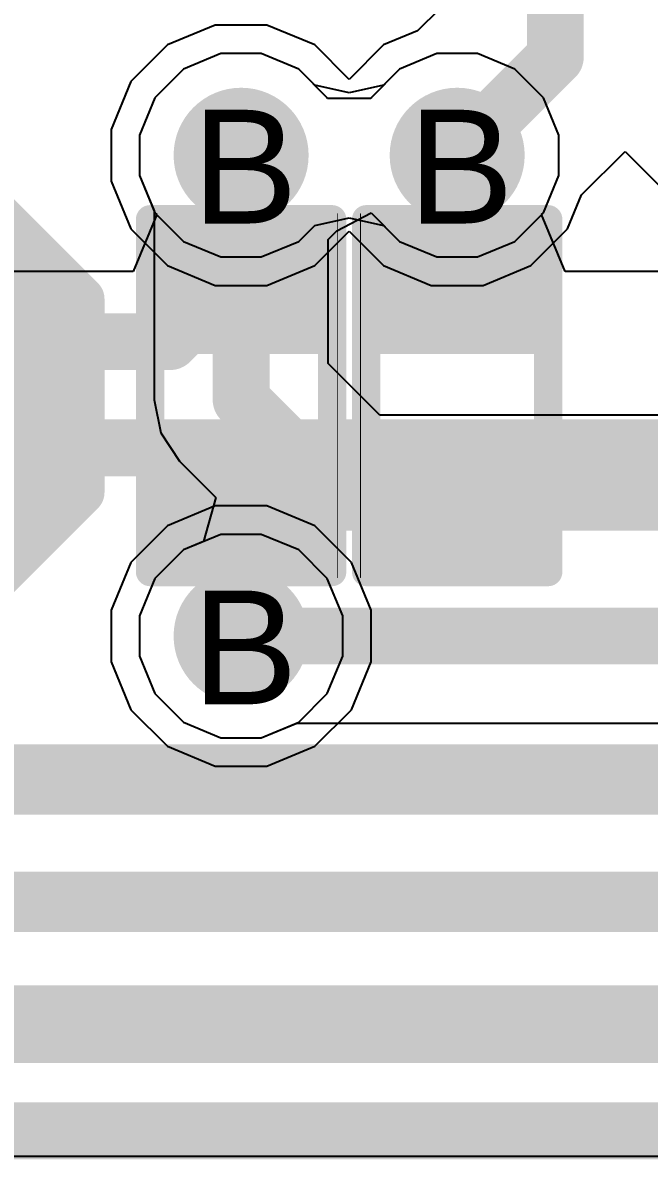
# Model space of a CAD drawing. Header units: inches. Extents: x 0 to 5379, y 0 to 5429.
# Drawn here: x 78.76 to 81.55, y 140.69 to 145.76 of the extents above; entities that cross this region are included whole.
import ezdxf

# ---------------------------------------------------------------- set-up
doc = ezdxf.new("R2010")
doc.units = ezdxf.units.IN
for name, color, linetype in [('Bottom Layer', 5, 'Continuous'), ('Bottom Solder', 6, 'Continuous'), ('Drill Drawing', 1, 'Continuous'), ('GND01', 16, 'Continuous'), ('GND02', 76, 'Continuous'), ('PWR', 156, 'Continuous'), ('SIG 01', 90, 'Continuous'), ('Top Layer', 1, 'Continuous'), ('Top Overlay', 2, 'Continuous'), ('Top Paste', 8, 'Continuous'), ('Top Solder', 216, 'Continuous'), ('Via Holes', 16, 'Continuous')]:
    doc.layers.add(name, color=color, linetype=linetype)
doc.styles.add('Arial', font='', dxfattribs={"height": 0.2})
doc.styles.get('Arial').set_extended_font_data('Arial')

# ---------------------------------------------------------------- blocks, each defined once
blk = doc.blocks.new('T__________152')
at = {"layer": 'Top Layer'}
blk.add_hatch(color=1, dxfattribs=at).paths.add_polyline_path([(0.381, 0.762), (-0.381, 0.762), (-0.762, 0.381), (-0.762, -0.381), (-0.381, -0.762), (0.381, -0.762), (0.762, -0.381), (0.762, 0.381)])
at = {"layer": 'Top Paste'}
blk.add_hatch(color=8, dxfattribs=at).paths.add_polyline_path([(0.381, 0.762), (-0.381, 0.762), (-0.762, 0.381), (-0.762, -0.381), (-0.381, -0.762), (0.381, -0.762), (0.762, -0.381), (0.762, 0.381)])
at = {"layer": 'Top Solder'}
blk.add_hatch(color=216, dxfattribs=at).paths.add_polyline_path([(0.4318, 0.8636), (-0.4318, 0.8636), (-0.8636, 0.4318), (-0.8636, -0.4318), (-0.4318, -0.8636), (0.4318, -0.8636), (0.8636, -0.4318), (0.8636, 0.4318)])
at = {"layer": 'Top Overlay'}
for points in [[(-0.4318, 0.9398, 0.2, 0.2, 0), (-0.9398, 0.4318, 0.2, 0.2, 0)], [(0.4318, 0.9398, 0.2, 0.2, 0), (-0.4318, 0.9398, 0.2, 0.2, 0)], [(0.9398, 0.4318, 0.2, 0.2, 0), (0.4318, 0.9398, 0.2, 0.2, 0)], [(-0.9398, 0.4318, 0.2, 0.2, 0), (-0.9398, -0.4318, 0.2, 0.2, 0)], [(0.9398, 0.4318, 0.2, 0.2, 0), (0.9398, -0.4318, 0.2, 0.2, 0)], [(-0.4318, -0.9398, 0.2, 0.2, 0), (-0.9398, -0.4318, 0.2, 0.2, 0)], [(0.9398, -0.4318, 0.2, 0.2, 0), (0.4318, -0.9398, 0.2, 0.2, 0)], [(0.4318, -0.9398, 0.2, 0.2, 0), (-0.4318, -0.9398, 0.2, 0.2, 0)]]:
    blk.add_lwpolyline(points, format="xyseb", dxfattribs=at)
for points in [[(-0.4818, 0.9398, 0.1, 0.1, 1), (-0.3818, 0.9398, 0.1, 0.1, 1)], [(-0.4818, 0.9398, 0.1, 0.1, 1), (-0.3818, 0.9398, 0.1, 0.1, 1)], [(0.3818, 0.9398, 0.1, 0.1, 1), (0.4818, 0.9398, 0.1, 0.1, 1)], [(0.3818, 0.9398, 0.1, 0.1, 1), (0.4818, 0.9398, 0.1, 0.1, 1)], [(-0.9898, 0.4318, 0.1, 0.1, 1), (-0.8898, 0.4318, 0.1, 0.1, 1)], [(-0.9898, 0.4318, 0.1, 0.1, 1), (-0.8898, 0.4318, 0.1, 0.1, 1)], [(0.8898, 0.4318, 0.1, 0.1, 1), (0.9898, 0.4318, 0.1, 0.1, 1)], [(0.8898, 0.4318, 0.1, 0.1, 1), (0.9898, 0.4318, 0.1, 0.1, 1)], [(-0.9898, -0.4318, 0.1, 0.1, 1), (-0.8898, -0.4318, 0.1, 0.1, 1)], [(-0.9898, -0.4318, 0.1, 0.1, 1), (-0.8898, -0.4318, 0.1, 0.1, 1)], [(0.8898, -0.4318, 0.1, 0.1, 1), (0.9898, -0.4318, 0.1, 0.1, 1)], [(0.8898, -0.4318, 0.1, 0.1, 1), (0.9898, -0.4318, 0.1, 0.1, 1)], [(-0.4818, -0.9398, 0.1, 0.1, 1), (-0.3818, -0.9398, 0.1, 0.1, 1)], [(-0.4818, -0.9398, 0.1, 0.1, 1), (-0.3818, -0.9398, 0.1, 0.1, 1)], [(0.3818, -0.9398, 0.1, 0.1, 1), (0.4818, -0.9398, 0.1, 0.1, 1)], [(0.3818, -0.9398, 0.1, 0.1, 1), (0.4818, -0.9398, 0.1, 0.1, 1)]]:
    blk.add_lwpolyline(points, format="xyseb", close=True, dxfattribs=at)
blk = doc.blocks.new('R___0402_253')
at = {"layer": 'Top Layer'}
for points in [[(-0.6985, -0.3175), (-0.6985, 0.3175), (-0.2413, 0.3175), (-0.2413, -0.3175)], [(0.2413, -0.3175), (0.2413, 0.3175), (0.6985, 0.3175), (0.6985, -0.3175)]]:
    blk.add_hatch(color=1, dxfattribs=at).paths.add_polyline_path(points)
at = {"layer": 'Top Paste'}
for points in [[(-0.6985, -0.3175), (-0.6985, 0.3175), (-0.2413, 0.3175), (-0.2413, -0.3175)], [(0.2413, -0.3175), (0.2413, 0.3175), (0.6985, 0.3175), (0.6985, -0.3175)]]:
    blk.add_hatch(color=8, dxfattribs=at).paths.add_polyline_path(points)
at = {"layer": 'Top Solder'}
for points in [[(-0.7535, -0.3725), (-0.7535, 0.3725), (-0.1863, 0.3725), (-0.1863, -0.3725)], [(0.1863, -0.3725), (0.1863, 0.3725), (0.7535, 0.3725), (0.7535, -0.3725)]]:
    blk.add_hatch(color=216, dxfattribs=at).paths.add_polyline_path(points)
at = {"layer": 'Top Overlay'}
for points in [[(-0.7874, 0.4064, 0.127, 0.127, 0), (-0.7874, -0.4064, 0.127, 0.127, 0)], [(-0.7874, 0.4064, 0.127, 0.127, 0), (0.7874, 0.4064, 0.127, 0.127, 0)], [(0.7874, 0.4064, 0.127, 0.127, 0), (0.7874, -0.4064, 0.127, 0.127, 0)], [(-0.7874, -0.4064, 0.127, 0.127, 0), (0.7874, -0.4064, 0.127, 0.127, 0)], [(-0.8128, -0.4318, 0.00323, 0.00323, 0), (0.8128, -0.4318, 0.00323, 0.00323, 0)]]:
    blk.add_lwpolyline(points, format="xyseb", dxfattribs=at)
for points in [[(-0.8191, 0.4064, 0.0635, 0.0635, 1), (-0.7556, 0.4064, 0.0635, 0.0635, 1)], [(-0.8191, 0.4064, 0.0635, 0.0635, 1), (-0.7556, 0.4064, 0.0635, 0.0635, 1)], [(0.7556, 0.4064, 0.0635, 0.0635, 1), (0.8191, 0.4064, 0.0635, 0.0635, 1)], [(0.7556, 0.4064, 0.0635, 0.0635, 1), (0.8191, 0.4064, 0.0635, 0.0635, 1)], [(-0.8191, -0.4064, 0.0635, 0.0635, 1), (-0.7556, -0.4064, 0.0635, 0.0635, 1)], [(-0.8191, -0.4064, 0.0635, 0.0635, 1), (-0.7556, -0.4064, 0.0635, 0.0635, 1)], [(0.7556, -0.4064, 0.0635, 0.0635, 1), (0.8191, -0.4064, 0.0635, 0.0635, 1)], [(0.7556, -0.4064, 0.0635, 0.0635, 1), (0.8191, -0.4064, 0.0635, 0.0635, 1)], [(-0.8136, -0.4318, 0.00161, 0.00161, 1), (-0.812, -0.4318, 0.00161, 0.00161, 1)], [(0.812, -0.4318, 0.00161, 0.00161, 1), (0.8136, -0.4318, 0.00161, 0.00161, 1)]]:
    blk.add_lwpolyline(points, format="xyseb", close=True, dxfattribs=at)
blk = doc.blocks.new('R___0402_254')
at = {"layer": 'Top Layer'}
for points in [[(-0.6985, -0.3175), (-0.6985, 0.3175), (-0.2413, 0.3175), (-0.2413, -0.3175)], [(0.2413, -0.3175), (0.2413, 0.3175), (0.6985, 0.3175), (0.6985, -0.3175)]]:
    blk.add_hatch(color=1, dxfattribs=at).paths.add_polyline_path(points)
at = {"layer": 'Top Paste'}
for points in [[(-0.6985, -0.3175), (-0.6985, 0.3175), (-0.2413, 0.3175), (-0.2413, -0.3175)], [(0.2413, -0.3175), (0.2413, 0.3175), (0.6985, 0.3175), (0.6985, -0.3175)]]:
    blk.add_hatch(color=8, dxfattribs=at).paths.add_polyline_path(points)
at = {"layer": 'Top Solder'}
for points in [[(-0.7535, -0.3725), (-0.7535, 0.3725), (-0.1863, 0.3725), (-0.1863, -0.3725)], [(0.1863, -0.3725), (0.1863, 0.3725), (0.7535, 0.3725), (0.7535, -0.3725)]]:
    blk.add_hatch(color=216, dxfattribs=at).paths.add_polyline_path(points)
at = {"layer": 'Top Overlay'}
for points in [[(-0.7874, -0.4064, 0.127, 0.127, 0), (-0.7874, 0.4064, 0.127, 0.127, 0)], [(0.7874, 0.4064, 0.127, 0.127, 0), (-0.7874, 0.4064, 0.127, 0.127, 0)], [(0.7874, -0.4064, 0.127, 0.127, 0), (0.7874, 0.4064, 0.127, 0.127, 0)], [(0.7874, -0.4064, 0.127, 0.127, 0), (-0.7874, -0.4064, 0.127, 0.127, 0)], [(0.8128, -0.4318, 0.00323, 0.00323, 0), (-0.8128, -0.4318, 0.00323, 0.00323, 0)]]:
    blk.add_lwpolyline(points, format="xyseb", dxfattribs=at)
for points in [[(-0.8191, 0.4064, 0.0635, 0.0635, 1), (-0.7556, 0.4064, 0.0635, 0.0635, 1)], [(-0.8191, 0.4064, 0.0635, 0.0635, 1), (-0.7556, 0.4064, 0.0635, 0.0635, 1)], [(0.7556, 0.4064, 0.0635, 0.0635, 1), (0.8191, 0.4064, 0.0635, 0.0635, 1)], [(0.7556, 0.4064, 0.0635, 0.0635, 1), (0.8191, 0.4064, 0.0635, 0.0635, 1)], [(-0.8191, -0.4064, 0.0635, 0.0635, 1), (-0.7556, -0.4064, 0.0635, 0.0635, 1)], [(-0.8191, -0.4064, 0.0635, 0.0635, 1), (-0.7556, -0.4064, 0.0635, 0.0635, 1)], [(0.7556, -0.4064, 0.0635, 0.0635, 1), (0.8191, -0.4064, 0.0635, 0.0635, 1)], [(0.7556, -0.4064, 0.0635, 0.0635, 1), (0.8191, -0.4064, 0.0635, 0.0635, 1)], [(-0.8136, -0.4318, 0.00161, 0.00161, 1), (-0.812, -0.4318, 0.00161, 0.00161, 1)], [(0.812, -0.4318, 0.00161, 0.00161, 1), (0.8136, -0.4318, 0.00161, 0.00161, 1)]]:
    blk.add_lwpolyline(points, format="xyseb", close=True, dxfattribs=at)

msp = doc.modelspace()

# ---------------------------------------------------------------- hatches: boundary and pattern name
at = {"layer": 'Bottom Layer'}
h = msp.add_hatch(color=5, dxfattribs=at)
edge = h.paths.add_edge_path()
edge.add_arc((79.7306, 145.1716), 0.2, 0, 360)
h = msp.add_hatch(color=5, dxfattribs=at)
edge = h.paths.add_edge_path()
edge.add_arc((80.6958, 145.1716), 0.2, 0, 360)
h = msp.add_hatch(color=5, dxfattribs=at)
edge = h.paths.add_edge_path()
edge.add_arc((79.7306, 143.0248), 0.2, 0, 360)
at = {"layer": 'Bottom Solder'}
h = msp.add_hatch(color=6, dxfattribs=at)
edge = h.paths.add_edge_path()
edge.add_arc((79.7306, 145.1716), 0.3016, 0, 360)
h = msp.add_hatch(color=6, dxfattribs=at)
edge = h.paths.add_edge_path()
edge.add_arc((80.6958, 145.1716), 0.3016, 0, 360)
h = msp.add_hatch(color=6, dxfattribs=at)
edge = h.paths.add_edge_path()
edge.add_arc((79.7306, 143.0248), 0.3016, 0, 360)
at = {"layer": 'GND01'}
h = msp.add_hatch(color=16, dxfattribs=at)
edge = h.paths.add_edge_path()
edge.add_arc((79.7306, 145.1716), 0.2, 0, 360)
h = msp.add_hatch(color=16, dxfattribs=at)
edge = h.paths.add_edge_path()
edge.add_arc((80.6958, 145.1716), 0.2, 0, 360)
h = msp.add_hatch(color=16, dxfattribs=at)
edge = h.paths.add_edge_path()
edge.add_arc((79.7306, 143.0248), 0.2, 0, 360)
at = {"layer": 'GND02'}
h = msp.add_hatch(color=76, dxfattribs=at)
edge = h.paths.add_edge_path()
edge.add_arc((79.7306, 145.1716), 0.2, 0, 360)
h = msp.add_hatch(color=76, dxfattribs=at)
edge = h.paths.add_edge_path()
edge.add_arc((80.6958, 145.1716), 0.2, 0, 360)
h = msp.add_hatch(color=76, dxfattribs=at)
edge = h.paths.add_edge_path()
edge.add_arc((79.7306, 143.0248), 0.2, 0, 360)
at = {"layer": 'PWR'}
h = msp.add_hatch(color=156, dxfattribs=at)
edge = h.paths.add_edge_path()
edge.add_arc((79.7306, 145.1716), 0.2, 0, 360)
h = msp.add_hatch(color=156, dxfattribs=at)
edge = h.paths.add_edge_path()
edge.add_arc((80.6958, 145.1716), 0.2, 0, 360)
h = msp.add_hatch(color=156, dxfattribs=at)
edge = h.paths.add_edge_path()
edge.add_arc((79.7306, 143.0248), 0.2, 0, 360)
at = {"layer": 'SIG 01'}
h = msp.add_hatch(color=90, dxfattribs=at)
edge = h.paths.add_edge_path()
edge.add_arc((79.7306, 145.1716), 0.2, 0, 360)
h = msp.add_hatch(color=90, dxfattribs=at)
edge = h.paths.add_edge_path()
edge.add_arc((80.6958, 145.1716), 0.2, 0, 360)
h = msp.add_hatch(color=90, dxfattribs=at)
edge = h.paths.add_edge_path()
edge.add_arc((79.7306, 143.0248), 0.2, 0, 360)
at = {"layer": 'Top Layer'}
h = msp.add_hatch(color=1, dxfattribs=at)
edge = h.paths.add_edge_path()
edge.add_arc((79.7306, 145.1716), 0.2, 0, 360)
h = msp.add_hatch(color=1, dxfattribs=at)
edge = h.paths.add_edge_path()
edge.add_arc((80.6958, 145.1716), 0.2, 0, 360)
h = msp.add_hatch(color=1, dxfattribs=at)
edge = h.paths.add_edge_path()
edge.add_arc((79.7306, 143.0248), 0.2, 0, 360)
at = {"layer": 'Top Solder'}
h = msp.add_hatch(color=216, dxfattribs=at)
edge = h.paths.add_edge_path()
edge.add_arc((79.7306, 145.1716), 0.3016, 0, 360)
h = msp.add_hatch(color=216, dxfattribs=at)
edge = h.paths.add_edge_path()
edge.add_arc((80.6958, 145.1716), 0.3016, 0, 360)
h = msp.add_hatch(color=216, dxfattribs=at)
edge = h.paths.add_edge_path()
edge.add_arc((79.7306, 143.0248), 0.3016, 0, 360)
at = {"layer": 'Via Holes'}
h = msp.add_hatch(color=7, dxfattribs=at)
edge = h.paths.add_edge_path()
edge.add_arc((79.7306, 145.1716), 0.1, 0, 360)
h = msp.add_hatch(color=7, dxfattribs=at)
edge = h.paths.add_edge_path()
edge.add_arc((80.6958, 145.1716), 0.1, 0, 360)
h = msp.add_hatch(color=7, dxfattribs=at)
edge = h.paths.add_edge_path()
edge.add_arc((79.7306, 143.0248), 0.1, 0, 360)

# ---------------------------------------------------------------- linework, layer by layer
at = {"layer": 'Bottom Layer'}
for p, q in [((79.6403, 145.6256), (79.4734, 145.5565)), ((79.8209, 145.6256), (79.6403, 145.6256)), ((79.9878, 145.5565), (79.8209, 145.6256)), ((80.6055, 145.6256), (80.4386, 145.5565)), ((80.7861, 145.6256), (80.6055, 145.6256)), ((80.953, 145.5565), (80.7861, 145.6256)), ((79.4734, 145.5565), (79.3457, 145.4288)), ((80.1155, 145.4288), (79.9878, 145.5565)), ((80.4386, 145.5565), (80.3109, 145.4288)), ((81.0807, 145.4288), (80.953, 145.5565)), ((79.3457, 145.4288), (79.2766, 145.2619)), ((80.117, 145.4252), (80.1155, 145.4288)), ((80.3094, 145.4252), (80.117, 145.4252)), ((80.3109, 145.4288), (80.3094, 145.4252)), ((81.1498, 145.2619), (81.0807, 145.4288)), ((79.2766, 145.2619), (79.2766, 145.0813)), ((81.1498, 145.0813), (81.1498, 145.2619)), ((79.2766, 145.0813), (79.3421, 144.9231)), ((81.0807, 144.9144), (81.1498, 145.0813)), ((79.3421, 144.9231), (79.3421, 144.0802)), ((80.1588, 144.8343), (80.3109, 144.9144)), ((80.3109, 144.9144), (80.4386, 144.7867)), ((80.953, 144.7867), (81.0807, 144.9144)), ((80.1191, 144.7957), (80.1588, 144.8343)), ((80.1191, 144.2411), (80.1191, 144.7957)), ((80.4386, 144.7867), (80.6055, 144.7176)), ((80.7861, 144.7176), (80.953, 144.7867)), ((80.6055, 144.7176), (80.7861, 144.7176)), ((80.3497, 144.0104), (80.1191, 144.2411)), ((79.3421, 144.0802), (79.3717, 143.9315)), ((86.1553, 144.0104), (80.3497, 144.0104)), ((79.3717, 143.9315), (79.4559, 143.8055)), ((79.4559, 143.8055), (79.6183, 143.6431)), ((79.6183, 143.6431), (79.5631, 143.4468)), ((79.5631, 143.4468), (79.4734, 143.4097)), ((79.4734, 143.4097), (79.3457, 143.282)), ((79.3457, 143.282), (79.2766, 143.1151)), ((79.2766, 143.1151), (79.2766, 142.9345)), ((79.2766, 142.9345), (79.3457, 142.7676)), ((79.3457, 142.7676), (79.4734, 142.6399)), ((79.4734, 142.6399), (79.6403, 142.5708)), ((79.8209, 142.5708), (79.9791, 142.6363)), ((79.9791, 142.6363), (99.5554, 142.6363)), ((79.6403, 142.5708), (79.8209, 142.5708))]:
    msp.add_line(p, q, dxfattribs=at)
for points in [[(79.7306, 144.0802, 0.254, 0.254, 0), (79.7306, 145.1716, 0.254, 0.254, 0)], [(79.7306, 144.0802, 0.254, 0.254, 0), (80.1888, 143.622, 0.254, 0.254, 0)], [(80.1888, 143.622, 0.254, 0.254, 0), (104.3208, 143.622, 0.254, 0.254, 0)], [(79.7306, 143.0248, 0.254, 0.254, 0), (103.8293, 143.0248, 0.254, 0.254, 0)]]:
    msp.add_lwpolyline(points, format="xyseb", dxfattribs=at)
for points in [[(79.6671, 145.1716, 0.127, 0.127, 1), (79.7941, 145.1716, 0.127, 0.127, 1)], [(79.6671, 144.0802, 0.127, 0.127, 1), (79.7941, 144.0802, 0.127, 0.127, 1)], [(79.6671, 144.0802, 0.127, 0.127, 1), (79.7941, 144.0802, 0.127, 0.127, 1)], [(80.1253, 143.622, 0.127, 0.127, 1), (80.2523, 143.622, 0.127, 0.127, 1)], [(80.1253, 143.622, 0.127, 0.127, 1), (80.2523, 143.622, 0.127, 0.127, 1)], [(79.6671, 143.0248, 0.127, 0.127, 1), (79.7941, 143.0248, 0.127, 0.127, 1)]]:
    msp.add_lwpolyline(points, format="xyseb", close=True, dxfattribs=at)
at = {"layer": 'GND01'}
for p, q in [((79.6403, 145.6256), (79.4734, 145.5565)), ((79.8209, 145.6256), (79.6403, 145.6256)), ((79.9878, 145.5565), (79.8209, 145.6256)), ((80.6055, 145.6256), (80.4386, 145.5565)), ((80.7861, 145.6256), (80.6055, 145.6256)), ((80.953, 145.5565), (80.7861, 145.6256)), ((79.4734, 145.5565), (79.3457, 145.4288)), ((80.0593, 145.485), (79.9878, 145.5565)), ((80.4386, 145.5565), (80.3671, 145.485)), ((81.0807, 145.4288), (80.953, 145.5565)), ((80.2132, 145.4506), (80.0593, 145.485)), ((80.3671, 145.485), (80.2132, 145.4506)), ((79.3457, 145.4288), (79.2766, 145.2619)), ((81.1498, 145.2619), (81.0807, 145.4288)), ((79.2766, 145.2619), (79.2766, 145.0813)), ((81.1498, 145.0813), (81.1498, 145.2619)), ((79.2766, 145.0813), (79.3457, 144.9144)), ((81.0807, 144.9144), (81.1498, 145.0813)), ((79.3457, 144.9144), (79.4734, 144.7867)), ((80.953, 144.7867), (81.0807, 144.9144)), ((79.9878, 144.7867), (80.0593, 144.8582)), ((80.0593, 144.8582), (80.2132, 144.8926)), ((80.2132, 144.8926), (80.3671, 144.8582)), ((80.3671, 144.8582), (80.4386, 144.7867)), ((79.4734, 144.7867), (79.6403, 144.7176)), ((79.8209, 144.7176), (79.9878, 144.7867)), ((80.4386, 144.7867), (80.6055, 144.7176)), ((80.7861, 144.7176), (80.953, 144.7867)), ((79.6403, 144.7176), (79.8209, 144.7176)), ((80.6055, 144.7176), (80.7861, 144.7176)), ((79.6403, 143.4788), (79.4734, 143.4097)), ((79.8209, 143.4788), (79.6403, 143.4788)), ((79.9878, 143.4097), (79.8209, 143.4788)), ((79.4734, 143.4097), (79.3457, 143.282)), ((80.1155, 143.282), (79.9878, 143.4097)), ((79.3457, 143.282), (79.2766, 143.1151)), ((80.1846, 143.1151), (80.1155, 143.282)), ((79.2766, 143.1151), (79.2766, 142.9345)), ((80.1846, 142.9345), (80.1846, 143.1151)), ((79.2766, 142.9345), (79.3457, 142.7676)), ((80.1155, 142.7676), (80.1846, 142.9345)), ((79.3457, 142.7676), (79.4734, 142.6399)), ((79.9878, 142.6399), (80.1155, 142.7676)), ((79.4734, 142.6399), (79.6403, 142.5708)), ((79.8209, 142.5708), (79.9878, 142.6399)), ((79.6403, 142.5708), (79.8209, 142.5708))]:
    msp.add_line(p, q, dxfattribs=at)
at = {"layer": 'GND02'}
for p, q in [((79.6403, 145.6256), (79.4734, 145.5565)), ((79.8209, 145.6256), (79.6403, 145.6256)), ((79.9878, 145.5565), (79.8209, 145.6256)), ((80.6055, 145.6256), (80.4386, 145.5565)), ((80.7861, 145.6256), (80.6055, 145.6256)), ((80.953, 145.5565), (80.7861, 145.6256)), ((79.4734, 145.5565), (79.3457, 145.4288)), ((80.0593, 145.485), (79.9878, 145.5565)), ((80.4386, 145.5565), (80.3671, 145.485)), ((81.0807, 145.4288), (80.953, 145.5565)), ((80.2132, 145.4506), (80.0593, 145.485)), ((80.3671, 145.485), (80.2132, 145.4506)), ((79.3457, 145.4288), (79.2766, 145.2619)), ((81.1498, 145.2619), (81.0807, 145.4288)), ((79.2766, 145.2619), (79.2766, 145.0813)), ((81.1498, 145.0813), (81.1498, 145.2619)), ((79.2766, 145.0813), (79.3457, 144.9144)), ((81.0807, 144.9144), (81.1498, 145.0813)), ((79.3457, 144.9144), (79.4734, 144.7867)), ((80.953, 144.7867), (81.0807, 144.9144)), ((79.9878, 144.7867), (80.0593, 144.8582)), ((80.0593, 144.8582), (80.2132, 144.8926)), ((80.2132, 144.8926), (80.3671, 144.8582)), ((80.3671, 144.8582), (80.4386, 144.7867)), ((79.4734, 144.7867), (79.6403, 144.7176)), ((79.8209, 144.7176), (79.9878, 144.7867)), ((80.4386, 144.7867), (80.6055, 144.7176)), ((80.7861, 144.7176), (80.953, 144.7867)), ((79.6403, 144.7176), (79.8209, 144.7176)), ((80.6055, 144.7176), (80.7861, 144.7176)), ((79.6403, 143.4788), (79.4734, 143.4097)), ((79.8209, 143.4788), (79.6403, 143.4788)), ((79.9878, 143.4097), (79.8209, 143.4788)), ((79.4734, 143.4097), (79.3457, 143.282)), ((80.1155, 143.282), (79.9878, 143.4097)), ((79.3457, 143.282), (79.2766, 143.1151)), ((80.1846, 143.1151), (80.1155, 143.282)), ((79.2766, 143.1151), (79.2766, 142.9345)), ((80.1846, 142.9345), (80.1846, 143.1151)), ((79.2766, 142.9345), (79.3457, 142.7676)), ((80.1155, 142.7676), (80.1846, 142.9345)), ((79.3457, 142.7676), (79.4734, 142.6399)), ((79.9878, 142.6399), (80.1155, 142.7676)), ((79.4734, 142.6399), (79.6403, 142.5708)), ((79.8209, 142.5708), (79.9878, 142.6399)), ((79.6403, 142.5708), (79.8209, 142.5708))]:
    msp.add_line(p, q, dxfattribs=at)
at = {"layer": 'PWR'}
for p, q in [((79.6403, 145.6256), (79.4734, 145.5565)), ((79.8209, 145.6256), (79.6403, 145.6256)), ((79.9878, 145.5565), (79.8209, 145.6256)), ((80.6055, 145.6256), (80.4386, 145.5565)), ((80.7861, 145.6256), (80.6055, 145.6256)), ((80.953, 145.5565), (80.7861, 145.6256)), ((79.4734, 145.5565), (79.3457, 145.4288)), ((80.0593, 145.485), (79.9878, 145.5565)), ((80.4386, 145.5565), (80.3671, 145.485)), ((81.0807, 145.4288), (80.953, 145.5565)), ((80.2132, 145.4506), (80.0593, 145.485)), ((80.3671, 145.485), (80.2132, 145.4506)), ((79.3457, 145.4288), (79.2766, 145.2619)), ((81.1498, 145.2619), (81.0807, 145.4288)), ((79.2766, 145.2619), (79.2766, 145.0813)), ((81.1498, 145.0813), (81.1498, 145.2619)), ((79.2766, 145.0813), (79.3457, 144.9144)), ((81.0807, 144.9144), (81.1498, 145.0813)), ((79.3534, 144.9068), (79.2482, 144.6528)), ((79.3457, 144.9144), (79.3534, 144.9068)), ((81.073, 144.9068), (81.0807, 144.9144)), ((81.1782, 144.6528), (81.073, 144.9068)), ((79.2482, 144.6528), (75.387, 144.6528)), ((81.713, 144.6528), (81.1782, 144.6528)), ((56.7944, 140.7023), (86.6468, 140.7023))]:
    msp.add_line(p, q, dxfattribs=at)
for points in [[(77.1032, 143.8656, 0.254, 0.254, 0), (86.5004, 143.8656, 0.254, 0.254, 0)], [(58.5993, 142.4137, 0.254, 0.254, 0), (85.905, 142.4137, 0.254, 0.254, 0)], [(58.043, 141.8296, 0.254, 0.254, 0), (86.2137, 141.8296, 0.254, 0.254, 0)], [(57.6771, 141.2449, 0.254, 0.254, 0), (86.5544, 141.2449, 0.254, 0.254, 0)]]:
    msp.add_lwpolyline(points, format="xyseb", dxfattribs=at)
at = {"layer": 'SIG 01'}
for p, q in [((80.6162, 145.8245), (80.5189, 145.7272)), ((79.615, 145.7526), (79.4015, 145.6642)), ((79.8462, 145.7526), (79.615, 145.7526)), ((80.0597, 145.6642), (79.8462, 145.7526)), ((80.5189, 145.7272), (80.3667, 145.6642)), ((79.4015, 145.6642), (79.2381, 145.5007)), ((80.2132, 145.5107), (80.0597, 145.6642)), ((80.3667, 145.6642), (80.2132, 145.5107)), ((79.2381, 145.5007), (79.1496, 145.2872)), ((79.1496, 145.2872), (79.1496, 145.056)), ((81.2514, 144.9947), (81.4456, 145.1889)), ((81.4456, 145.1889), (81.6398, 144.9947)), ((79.1496, 145.056), (79.2381, 144.8425)), ((81.1884, 144.8425), (81.2514, 144.9947)), ((79.2381, 144.8425), (79.4015, 144.6791)), ((80.0597, 144.6791), (80.2132, 144.8326)), ((80.2132, 144.8326), (80.3667, 144.6791)), ((81.0249, 144.6791), (81.1884, 144.8425)), ((79.4015, 144.6791), (79.615, 144.5906)), ((79.8462, 144.5906), (80.0597, 144.6791)), ((80.3667, 144.6791), (80.5802, 144.5906)), ((80.8114, 144.5906), (81.0249, 144.6791)), ((79.615, 144.5906), (79.8462, 144.5906)), ((80.5802, 144.5906), (80.8114, 144.5906)), ((79.615, 143.6058), (79.4015, 143.5174)), ((79.8462, 143.6058), (79.615, 143.6058)), ((80.0597, 143.5174), (79.8462, 143.6058)), ((79.4015, 143.5174), (79.2381, 143.3539)), ((80.2232, 143.3539), (80.0597, 143.5174)), ((79.2381, 143.3539), (79.1496, 143.1404)), ((80.3116, 143.1404), (80.2232, 143.3539)), ((79.1496, 143.1404), (79.1496, 142.9092)), ((80.3116, 142.9092), (80.3116, 143.1404)), ((79.1496, 142.9092), (79.2381, 142.6957)), ((80.2232, 142.6957), (80.3116, 142.9092)), ((79.2381, 142.6957), (79.4015, 142.5323)), ((80.0597, 142.5323), (80.2232, 142.6957)), ((79.4015, 142.5323), (79.615, 142.4438)), ((79.8462, 142.4438), (80.0597, 142.5323)), ((79.615, 142.4438), (79.8462, 142.4438))]:
    msp.add_line(p, q, dxfattribs=at)
for points in [[(81.1342, 145.61, 0.254, 0.254, 0), (81.1342, 149.0331, 0.254, 0.254, 0)], [(80.6958, 145.1716, 0.254, 0.254, 0), (81.1342, 145.61, 0.254, 0.254, 0)]]:
    msp.add_lwpolyline(points, format="xyseb", dxfattribs=at)
for points in [[(81.0707, 145.61, 0.127, 0.127, 1), (81.1977, 145.61, 0.127, 0.127, 1)], [(81.0707, 145.61, 0.127, 0.127, 1), (81.1977, 145.61, 0.127, 0.127, 1)], [(80.6323, 145.1716, 0.127, 0.127, 1), (80.7593, 145.1716, 0.127, 0.127, 1)]]:
    msp.add_lwpolyline(points, format="xyseb", close=True, dxfattribs=at)
at = {"layer": 'Top Layer'}
for points in [[(79.7306, 144.5681, 0.254, 0.254, 0), (79.7306, 145.1716, 0.254, 0.254, 0)], [(80.6958, 144.5681, 0.254, 0.254, 0), (80.6958, 145.1716, 0.254, 0.254, 0)], [(79.4131, 144.3395, 0.254, 0.254, 0), (79.6417, 144.5681, 0.254, 0.254, 0)], [(79.6417, 144.5681, 0.254, 0.254, 0), (79.7306, 144.5681, 0.254, 0.254, 0)], [(78.3219, 144.3395, 0.254, 0.254, 0), (79.4131, 144.3395, 0.254, 0.254, 0)], [(79.7306, 143.0248, 0.254, 0.254, 0), (79.7306, 143.6283, 0.254, 0.254, 0)], [(79.7306, 143.6283, 0.254, 0.254, 0), (80.6958, 143.6283, 0.254, 0.254, 0)], [(76.7809, 142.3542, 0.254, 0.254, 0), (89.6619, 142.3542, 0.254, 0.254, 0)], [(76.9913, 141.8462, 0.254, 0.254, 0), (89.8723, 141.8462, 0.254, 0.254, 0)], [(77.2018, 141.3382, 0.254, 0.254, 0), (90.0827, 141.3382, 0.254, 0.254, 0)], [(77.4392, 140.8153, 0.254, 0.254, 0), (90.3401, 140.8153, 0.254, 0.254, 0)]]:
    msp.add_lwpolyline(points, format="xyseb", dxfattribs=at)
for points in [[(79.6671, 145.1716, 0.127, 0.127, 1), (79.7941, 145.1716, 0.127, 0.127, 1)], [(80.6323, 145.1716, 0.127, 0.127, 1), (80.7593, 145.1716, 0.127, 0.127, 1)], [(79.5782, 144.5681, 0.127, 0.127, 1), (79.7052, 144.5681, 0.127, 0.127, 1)], [(79.5782, 144.5681, 0.127, 0.127, 1), (79.7052, 144.5681, 0.127, 0.127, 1)], [(79.6671, 144.5681, 0.127, 0.127, 1), (79.7941, 144.5681, 0.127, 0.127, 1)], [(79.6671, 144.5681, 0.127, 0.127, 1), (79.7941, 144.5681, 0.127, 0.127, 1)], [(80.6323, 144.5681, 0.127, 0.127, 1), (80.7593, 144.5681, 0.127, 0.127, 1)], [(79.3496, 144.3395, 0.127, 0.127, 1), (79.4766, 144.3395, 0.127, 0.127, 1)], [(79.3496, 144.3395, 0.127, 0.127, 1), (79.4766, 144.3395, 0.127, 0.127, 1)], [(79.6671, 143.6283, 0.127, 0.127, 1), (79.7941, 143.6283, 0.127, 0.127, 1)], [(79.6671, 143.6283, 0.127, 0.127, 1), (79.7941, 143.6283, 0.127, 0.127, 1)], [(80.6323, 143.6283, 0.127, 0.127, 1), (80.7593, 143.6283, 0.127, 0.127, 1)], [(79.6671, 143.0248, 0.127, 0.127, 1), (79.7941, 143.0248, 0.127, 0.127, 1)]]:
    msp.add_lwpolyline(points, format="xyseb", close=True, dxfattribs=at)

# ---------------------------------------------------------------- block references
for name, p, rotation in [('T__________152', (78.0806, 144.0982), 180), ('R___0402_253', (79.7306, 144.0982), 90), ('R___0402_254', (80.6958, 144.0982), 270)]:
    msp.add_blockref(name, p, dxfattribs=dict(rotation=rotation))

# ---------------------------------------------------------------- texts
at = {"layer": 'Drill Drawing', "style": 'Arial'}
for p in [(79.5105, 144.8669), (80.4757, 144.8669), (79.5105, 142.7201)]:
    msp.add_text('B', height=0.508, dxfattribs=at).set_placement(p)

doc.saveas('drawing.dxf')
